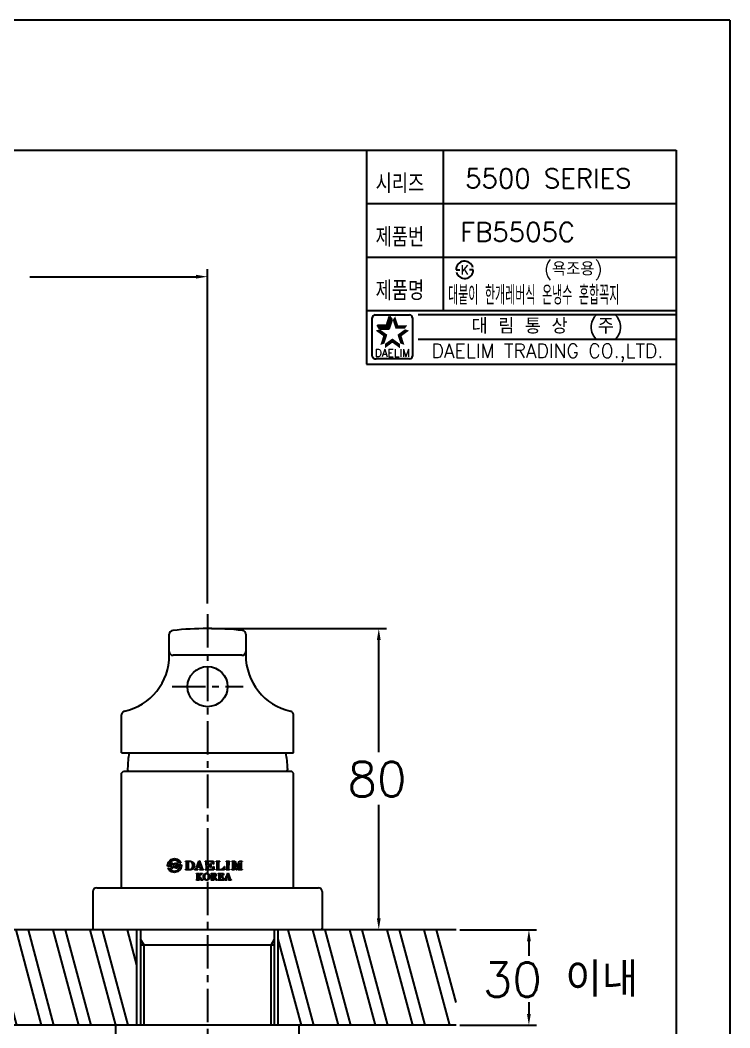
# Model space of a CAD drawing. Extents: x 9930 to 10524, y 9980 to 10400.
# Drawn here: x 10338 to 10523.7, y 10136.2 to 10399.9 of the extents above; entities that cross this region are included whole.
import ezdxf
from ezdxf.enums import TextEntityAlignment as Align

# ---------------------------------------------------------------- set-up
doc = ezdxf.new("R2010")
doc.units = 0
doc.header["$LTSCALE"] = 7
doc.header["$MEASUREMENT"] = 0
doc.linetypes.add('CENTER', pattern=[2, 1.25, -0.25, 0.25, -0.25])
doc.layers.get('0').update_dxf_attribs({"color": 2, "linetype": 'CONTINUOUS'})
for name, color, linetype in [('CL', 1, 'CENTER'), ('D', 2, 'CONTINUOUS'), ('DIM', 2, 'CONTINUOUS'), ('DWG', 7, 'CONTINUOUS')]:
    doc.layers.add(name, color=color, linetype=linetype)
doc.styles.add('GHS', font='ROMANS', dxfattribs={"bigfont": 'GHS'})
doc.styles.add('HAN', font='TXT.shx', dxfattribs={"bigfont": 'GHS.shx'})
doc.styles.add('ROMANS', font='romans')

# ---------------------------------------------------------------- blocks, each defined once
blk = doc.blocks.new('KS')
at = {"layer": 'D'}
for p, q in [((-2.25, 0), (-1.75, 0)), ((-1.75, 0), (-1.25, 0)), ((1.75, 0), (1.25, 0)), ((2.25, 0), (1.75, 0))]:
    blk.add_line(p, q, dxfattribs=at)
for start, end in [(15, 180), (195, 0)]:
    blk.add_arc((0, 0), 2.25, start, end, dxfattribs=at)
at = {"layer": 'D', "style": 'HAN'}
blk.add_text('K', height=2.39, dxfattribs=at).set_placement((0, 0), align=Align.MIDDLE)

msp = doc.modelspace()

# ---------------------------------------------------------------- hatches: boundary and pattern name
at = {"layer": 'D'}
h = msp.add_hatch(dxfattribs=at)
h.set_pattern_fill('ANSI32', color=256, scale=25, angle=60, style=0)
h.set_pattern_definition([(105, (6185.135, 10262.222), (-9.055555, -2.426429), []), (105, (6187.344, 10266.049), (-9.055555, -2.426429), [])])
h.paths.add_polyline_path([(10248.55, 10161.91), (10202.05, 10161.91), (10202.05, 10136.91), (10248.55, 10136.91)])
h.paths.add_polyline_path([(10368.55, 10161.91), (10285.55, 10161.91), (10285.55, 10136.91), (10368.55, 10136.91)])
h.paths.add_polyline_path([(10452.05, 10161.91), (10405.55, 10161.91), (10405.55, 10136.91), (10452.05, 10136.91)])

# ---------------------------------------------------------------- linework, layer by layer
for q in [(9929.67, 10399.88), (10523.67, 9979.88), (10523.67, 9979.88)]:
    msp.add_line((10523.67, 10399.88), q)
at = {"color": 4}
for p, q in [((9960.67, 10365.88), (10509.67, 10365.88)), ((10509.67, 10365.88), (10509.67, 9990.88))]:
    msp.add_line(p, q, dxfattribs=at)
at = {"color": 7}
for p, q in [((10428.67, 10365.88), (10428.67, 10309.88)), ((10448.67, 10365.88), (10448.67, 10323.88)), ((10428.67, 10351.88), (10509.67, 10351.88)), ((10428.67, 10337.88), (10509.67, 10337.88)), ((10428.67, 10323.88), (10509.67, 10323.88)), ((10428.67, 10309.88), (10509.67, 10309.88))]:
    msp.add_line(p, q, dxfattribs=at)
at = {"color": 2, "linetype": 'Continuous'}
for p, q in [((10430.15, 10312.01), (10430.15, 10322.01)), ((10430.9, 10322.76), (10439.9, 10322.76)), ((10440.65, 10322.01), (10440.65, 10312.01)), ((10442.17, 10322.88), (10509.67, 10322.88)), ((10442.17, 10316.38), (10509.67, 10316.38)), ((10439.9, 10311.26), (10431.15, 10311.26))]:
    msp.add_line(p, q, dxfattribs=at)
at = {"color": 2}
for p, q in [((10433.91, 10320.06), (10434.66, 10322.37)), ((10434.57, 10319.15), (10435.32, 10321.45)), ((10435.32, 10321.45), (10434.66, 10322.37)), ((10432.15, 10319.15), (10431.48, 10320.06)), ((10431.48, 10320.06), (10433.91, 10320.06)), ((10432.15, 10319.15), (10434.57, 10319.15))]:
    msp.add_line(p, q, dxfattribs=at)
at = {"color": 7, "linetype": 'Continuous'}
for p, q in [((10452.05, 10161.91), (10202.05, 10161.91)), ((10452.05, 10136.91), (10202.05, 10136.91))]:
    msp.add_line(p, q, dxfattribs=at)
at = {"color": 2, "linetype": 'Continuous'}
for centre, radius, start, end in [((10430.9, 10322.01), 0.75, 90, 180), ((10439.9, 10322.01), 0.75, 0, 90), ((10431.02, 10312.14), 0.884, 188.1301, 278.1301), ((10439.9, 10312.01), 0.75, 270, 0)]:
    msp.add_arc(centre, radius, start, end, dxfattribs=at)
at = {"color": 2}
for points in [[(10433.91, 10320.06), (10434.57, 10319.15), (10434.66, 10322.37), (10435.32, 10321.45)], [(10436.14, 10322.37), (10435.47, 10321.45), (10436.89, 10320.06), (10436.22, 10319.15)], [(10432.99, 10317.23), (10434.07, 10317.58), (10431.03, 10318.66), (10432.1, 10319.01)], [(10431.48, 10320.06), (10432.15, 10319.15), (10433.91, 10320.06), (10434.57, 10319.15)], [(10436.89, 10320.06), (10436.22, 10319.15), (10439.31, 10320.06), (10438.65, 10319.15)], [(10439.77, 10318.66), (10438.69, 10319.01), (10437.81, 10317.23), (10436.73, 10317.58)], [(10432.24, 10314.92), (10433.32, 10315.27), (10432.99, 10317.23), (10434.07, 10317.58)], [(10435.4, 10315.48), (10435.4, 10316.61), (10433.44, 10314.06), (10433.44, 10315.19)], [(10437.36, 10314.06), (10437.36, 10315.19), (10435.4, 10315.48), (10435.4, 10316.61)], [(10437.81, 10317.23), (10436.73, 10317.58), (10438.56, 10314.92), (10437.48, 10315.27)]]:
    msp.add_solid(points, dxfattribs=at)
at = {"layer": 'CL'}
for p, q in [((10387.05, 10244.49), (10387.05, 10058.56)), ((10377.75, 10225.51), (10396.34, 10225.51))]:
    msp.add_line(p, q, dxfattribs=at)
at = {"layer": 'D'}
for p, q in [((10387.05, 10247.24), (10387.05, 10334.76)), ((10340.53, 10332.76), (10384.05, 10332.76)), ((10388.05, 10240.71), (10433.84, 10240.71)), ((10431.84, 10208.34), (10431.84, 10237.71)), ((10431.84, 10164.91), (10431.84, 10194.57)), ((10376.56, 10178.7), (10376.81, 10179.62)), ((10376.81, 10179.62), (10377.47, 10180.28)), ((10377.22, 10179.54), (10376.97, 10178.9)), ((10376.97, 10178.9), (10377.41, 10178.9)), ((10377.72, 10179.98), (10377.22, 10179.54)), ((10377.41, 10178.9), (10377.41, 10178.51)), ((10377.47, 10180.28), (10378.39, 10180.52)), ((10377.59, 10179.34), (10377.99, 10179.34)), ((10377.59, 10178.04), (10377.59, 10179.34)), ((10378.39, 10180.15), (10377.72, 10179.98)), ((10377.99, 10178.89), (10378.64, 10179.34)), ((10377.99, 10179.34), (10377.99, 10178.89)), ((10378.39, 10180.52), (10379.12, 10180.37)), ((10378.92, 10180.05), (10378.39, 10180.15)), ((10379.28, 10179.34), (10378.62, 10178.87)), ((10378.62, 10178.87), (10379.1, 10178.04)), ((10378.64, 10179.34), (10379.28, 10179.34)), ((10379.36, 10179.76), (10378.92, 10180.05)), ((10379.12, 10180.37), (10379.72, 10179.95)), ((10379.23, 10178.91), (10379.81, 10178.91)), ((10379.23, 10178.51), (10379.23, 10178.91)), ((10379.68, 10179.34), (10379.36, 10179.76)), ((10380.1, 10179.34), (10379.68, 10179.34)), ((10379.72, 10179.95), (10380.1, 10179.34)), ((10379.81, 10178.91), (10380.04, 10178.91)), ((10380.04, 10178.91), (10380.2, 10178.91)), ((10380.2, 10178.91), (10380.21, 10178.84)), ((10380.21, 10178.84), (10380.21, 10178.77)), ((10380.21, 10178.77), (10380.22, 10178.7)), ((10381.26, 10179.88), (10382.37, 10179.88)), ((10381.26, 10179.77), (10381.26, 10179.88)), ((10381.42, 10179.77), (10381.26, 10179.77)), ((10381.51, 10179.74), (10381.42, 10179.77)), ((10381.56, 10179.68), (10381.51, 10179.74)), ((10381.57, 10179.59), (10381.56, 10179.68)), ((10381.57, 10177.85), (10381.57, 10179.59)), ((10382, 10179.67), (10381.98, 10179.6)), ((10381.98, 10179.6), (10381.98, 10177.84)), ((10382.04, 10179.72), (10382, 10179.67)), ((10382.12, 10179.74), (10382.04, 10179.72)), ((10382.18, 10179.74), (10382.12, 10179.74)), ((10382.24, 10179.74), (10382.18, 10179.74)), ((10382.29, 10179.74), (10382.24, 10179.74)), ((10382.44, 10179.74), (10382.29, 10179.74)), ((10382.37, 10179.88), (10382.51, 10179.87)), ((10382.61, 10179.73), (10382.44, 10179.74)), ((10382.51, 10179.87), (10382.65, 10179.85)), ((10382.75, 10179.69), (10382.61, 10179.73)), ((10382.65, 10179.85), (10382.78, 10179.81)), ((10382.85, 10179.64), (10382.75, 10179.69)), ((10382.78, 10179.81), (10382.91, 10179.76)), ((10382.93, 10179.57), (10382.85, 10179.64)), ((10382.91, 10179.76), (10383.02, 10179.71)), ((10383.01, 10179.49), (10382.93, 10179.57)), ((10383.11, 10179.26), (10383.01, 10179.49)), ((10383.02, 10179.71), (10383.13, 10179.64)), ((10383.16, 10178.97), (10383.11, 10179.26)), ((10383.13, 10179.64), (10383.26, 10179.53)), ((10383.17, 10178.71), (10383.16, 10178.97)), ((10383.26, 10179.53), (10383.36, 10179.41)), ((10383.36, 10179.41), (10383.45, 10179.26)), ((10383.45, 10179.26), (10383.51, 10179.1)), ((10383.51, 10179.1), (10383.56, 10178.91)), ((10383.56, 10178.91), (10383.57, 10178.71)), ((10384.31, 10178.6), (10384.44, 10178.95)), ((10384.71, 10179.3), (10384.37, 10178.4)), ((10384.44, 10178.95), (10384.58, 10179.29)), ((10384.58, 10179.29), (10384.7, 10179.61)), ((10384.7, 10179.61), (10384.81, 10179.91)), ((10385.06, 10178.4), (10384.71, 10179.3)), ((10384.81, 10179.91), (10384.91, 10179.91)), ((10384.91, 10179.91), (10385.67, 10177.92)), ((10386.42, 10179.88), (10388.5, 10179.88)), ((10386.42, 10179.76), (10386.42, 10179.88)), ((10386.59, 10179.76), (10386.42, 10179.76)), ((10386.66, 10179.74), (10386.59, 10179.76)), ((10386.71, 10179.68), (10386.66, 10179.74)), ((10386.73, 10179.61), (10386.71, 10179.68)), ((10386.74, 10177.89), (10386.73, 10179.61)), ((10387.16, 10179.69), (10387.14, 10179.62)), ((10387.14, 10179.62), (10387.14, 10178.93)), ((10387.14, 10178.93), (10387.16, 10178.88)), ((10387.21, 10179.73), (10387.16, 10179.69)), ((10387.16, 10178.88), (10387.19, 10178.85)), ((10387.19, 10178.85), (10387.24, 10178.83)), ((10387.29, 10179.75), (10387.21, 10179.73)), ((10387.24, 10178.83), (10387.35, 10178.83)), ((10387.67, 10179.75), (10387.29, 10179.75)), ((10387.35, 10178.83), (10387.57, 10178.88)), ((10387.57, 10178.88), (10387.76, 10179.02)), ((10388.05, 10179.66), (10387.67, 10179.75)), ((10387.76, 10179.02), (10387.85, 10179.26)), ((10387.85, 10179.26), (10387.94, 10179.26)), ((10387.94, 10179.26), (10387.94, 10178.23)), ((10388.35, 10179.43), (10388.05, 10179.66)), ((10388.53, 10179.06), (10388.35, 10179.43)), ((10388.5, 10179.88), (10388.55, 10179.87)), ((10388.62, 10179.06), (10388.53, 10179.06)), ((10388.55, 10179.87), (10388.57, 10179.85)), ((10388.57, 10179.85), (10388.58, 10179.82)), ((10388.58, 10179.82), (10388.62, 10179.06)), ((10389.26, 10179.88), (10390.23, 10179.88)), ((10389.26, 10179.76), (10389.26, 10179.88)), ((10389.37, 10179.76), (10389.26, 10179.76)), ((10389.45, 10179.74), (10389.37, 10179.76)), ((10389.52, 10179.67), (10389.45, 10179.74)), ((10389.54, 10179.56), (10389.52, 10179.67)), ((10389.54, 10177.88), (10389.54, 10179.56)), ((10389.96, 10179.65), (10389.95, 10179.58)), ((10389.95, 10179.58), (10389.95, 10177.92)), ((10390.02, 10179.73), (10389.96, 10179.65)), ((10390.11, 10179.76), (10390.02, 10179.73)), ((10390.23, 10179.76), (10390.11, 10179.76)), ((10390.23, 10179.88), (10390.23, 10179.76)), ((10391.89, 10179.88), (10392.81, 10179.88)), ((10391.89, 10179.76), (10391.89, 10179.88)), ((10392.02, 10179.76), (10391.89, 10179.76)), ((10392.1, 10179.74), (10392.02, 10179.76)), ((10392.14, 10179.68), (10392.1, 10179.74)), ((10392.15, 10179.62), (10392.14, 10179.68)), ((10392.15, 10177.88), (10392.15, 10179.62)), ((10392.58, 10179.64), (10392.57, 10177.84)), ((10392.59, 10179.7), (10392.58, 10179.64)), ((10392.64, 10179.74), (10392.59, 10179.7)), ((10392.7, 10179.76), (10392.64, 10179.74)), ((10392.81, 10179.76), (10392.7, 10179.76)), ((10392.81, 10179.88), (10392.81, 10179.76)), ((10393.37, 10179.88), (10394.07, 10179.88)), ((10393.37, 10179.76), (10393.37, 10179.88)), ((10393.46, 10179.76), (10393.37, 10179.76)), ((10393.56, 10179.74), (10393.46, 10179.76)), ((10393.64, 10179.68), (10393.56, 10179.74)), ((10393.68, 10179.55), (10393.64, 10179.68)), ((10393.68, 10177.98), (10393.68, 10179.55)), ((10393.85, 10179.64), (10393.85, 10179.63)), ((10394.57, 10177.61), (10393.85, 10179.64)), ((10393.85, 10179.63), (10393.85, 10178.24)), ((10394.07, 10179.88), (10394.14, 10179.86)), ((10394.14, 10179.86), (10394.19, 10179.82)), ((10394.19, 10179.82), (10394.24, 10179.76)), ((10394.24, 10179.76), (10394.75, 10178.3)), ((10395.39, 10179.29), (10394.75, 10177.61)), ((10394.81, 10178.3), (10395, 10178.79)), ((10395, 10178.79), (10395.18, 10179.27)), ((10395.18, 10179.27), (10395.35, 10179.76)), ((10395.35, 10179.76), (10395.38, 10179.81)), ((10395.38, 10179.81), (10395.43, 10179.85)), ((10395.38, 10177.9), (10395.39, 10179.28)), ((10395.39, 10179.28), (10395.39, 10179.29)), ((10395.43, 10179.85), (10395.49, 10179.88)), ((10395.49, 10179.88), (10396.12, 10179.88)), ((10395.83, 10179.66), (10395.8, 10179.56)), ((10395.8, 10179.56), (10395.8, 10177.9)), ((10395.9, 10179.73), (10395.83, 10179.66)), ((10396, 10179.76), (10395.9, 10179.73)), ((10396.12, 10179.76), (10396, 10179.76)), ((10396.12, 10179.88), (10396.12, 10179.76)), ((10376.57, 10178.64), (10376.56, 10178.7)), ((10376.57, 10178.57), (10376.57, 10178.64)), ((10376.57, 10178.51), (10376.57, 10178.57)), ((10376.72, 10178.51), (10376.57, 10178.51)), ((10376.68, 10178.06), (10377.1, 10178.06)), ((10377.07, 10177.45), (10376.68, 10178.06)), ((10376.97, 10178.51), (10376.72, 10178.51)), ((10377.41, 10178.51), (10376.97, 10178.51)), ((10377.66, 10177.03), (10377.07, 10177.45)), ((10377.1, 10178.06), (10377.42, 10177.64)), ((10377.42, 10177.64), (10377.86, 10177.35)), ((10377.99, 10178.04), (10377.59, 10178.04)), ((10378.39, 10176.87), (10377.66, 10177.03)), ((10377.86, 10177.35), (10378.39, 10177.25)), ((10378.3, 10178.64), (10377.99, 10178.41)), ((10377.99, 10178.41), (10377.99, 10178.04)), ((10378.65, 10178.04), (10378.3, 10178.64)), ((10378.39, 10177.25), (10379.06, 10177.42)), ((10379.31, 10177.12), (10378.39, 10176.87)), ((10379.1, 10178.04), (10378.65, 10178.04)), ((10379.06, 10177.42), (10379.56, 10177.87)), ((10379.81, 10178.51), (10379.23, 10178.51)), ((10379.97, 10177.78), (10379.31, 10177.12)), ((10379.56, 10177.87), (10379.81, 10178.51)), ((10380.22, 10178.7), (10379.97, 10177.78)), ((10381.27, 10177.69), (10381.4, 10177.69)), ((10381.27, 10177.58), (10381.27, 10177.69)), ((10382.31, 10177.58), (10381.27, 10177.58)), ((10381.4, 10177.69), (10381.48, 10177.72)), ((10381.48, 10177.72), (10381.54, 10177.78)), ((10381.54, 10177.78), (10381.57, 10177.85)), ((10381.98, 10177.84), (10381.99, 10177.77)), ((10381.99, 10177.77), (10382.02, 10177.73)), ((10382.02, 10177.73), (10382.07, 10177.69)), ((10382.07, 10177.69), (10382.15, 10177.69)), ((10382.15, 10177.69), (10382.25, 10177.69)), ((10382.25, 10177.69), (10382.37, 10177.69)), ((10382.48, 10177.58), (10382.31, 10177.58)), ((10382.37, 10177.69), (10382.52, 10177.7)), ((10382.65, 10177.59), (10382.48, 10177.58)), ((10382.52, 10177.7), (10382.67, 10177.72)), ((10382.81, 10177.62), (10382.65, 10177.59)), ((10382.67, 10177.72), (10382.8, 10177.76)), ((10382.8, 10177.76), (10382.9, 10177.82)), ((10382.95, 10177.67), (10382.81, 10177.62)), ((10382.9, 10177.82), (10382.98, 10177.89)), ((10383.07, 10177.73), (10382.95, 10177.67)), ((10382.98, 10177.89), (10383.05, 10177.98)), ((10383.05, 10177.98), (10383.13, 10178.2)), ((10383.18, 10177.81), (10383.07, 10177.73)), ((10383.13, 10178.2), (10383.17, 10178.47)), ((10383.17, 10178.47), (10383.17, 10178.71)), ((10383.29, 10177.92), (10383.18, 10177.81)), ((10383.39, 10178.05), (10383.29, 10177.92)), ((10383.47, 10178.19), (10383.39, 10178.05)), ((10383.53, 10178.35), (10383.47, 10178.19)), ((10383.56, 10178.52), (10383.53, 10178.35)), ((10383.57, 10178.71), (10383.56, 10178.52)), ((10383.64, 10177.69), (10383.71, 10177.7)), ((10383.64, 10177.58), (10383.64, 10177.69)), ((10384.48, 10177.58), (10383.64, 10177.58)), ((10383.71, 10177.7), (10383.79, 10177.72)), ((10383.79, 10177.72), (10383.86, 10177.75)), ((10383.86, 10177.75), (10383.94, 10177.81)), ((10383.94, 10177.81), (10384.01, 10177.88)), ((10384.01, 10177.88), (10384.06, 10177.97)), ((10384.06, 10177.97), (10384.18, 10178.28)), ((10384.12, 10176.65), (10384.85, 10176.65)), ((10384.12, 10176.57), (10384.12, 10176.65)), ((10384.15, 10176.56), (10384.12, 10176.57)), ((10384.18, 10176.56), (10384.15, 10176.56)), ((10384.18, 10178.28), (10384.31, 10178.6)), ((10384.2, 10176.55), (10384.18, 10176.56)), ((10384.33, 10178.29), (10384.2, 10177.94)), ((10384.2, 10177.94), (10384.21, 10177.8)), ((10384.23, 10176.54), (10384.2, 10176.55)), ((10384.21, 10177.8), (10384.32, 10177.72)), ((10384.26, 10176.53), (10384.23, 10176.54)), ((10384.28, 10176.52), (10384.26, 10176.53)), ((10384.31, 10176.51), (10384.28, 10176.52)), ((10384.33, 10176.49), (10384.31, 10176.51)), ((10384.32, 10177.72), (10384.48, 10177.69)), ((10385.09, 10178.29), (10384.33, 10178.29)), ((10384.34, 10176.47), (10384.33, 10176.49)), ((10384.35, 10176.45), (10384.34, 10176.47)), ((10384.35, 10176.43), (10384.35, 10176.45)), ((10384.35, 10176.4), (10384.35, 10176.43)), ((10384.35, 10175.14), (10384.35, 10176.4)), ((10384.37, 10178.4), (10385.06, 10178.4)), ((10384.48, 10177.69), (10384.48, 10177.58)), ((10384.62, 10176.44), (10384.61, 10176.41)), ((10384.61, 10176.41), (10384.61, 10175.81)), ((10384.63, 10176.49), (10384.62, 10176.46)), ((10384.62, 10176.46), (10384.62, 10176.44)), ((10384.64, 10176.51), (10384.63, 10176.49)), ((10384.66, 10176.53), (10384.64, 10176.51)), ((10384.69, 10176.54), (10384.66, 10176.53)), ((10384.71, 10176.54), (10384.69, 10176.54)), ((10384.73, 10176.55), (10384.71, 10176.54)), ((10384.76, 10176.56), (10384.73, 10176.55)), ((10384.79, 10176.56), (10384.76, 10176.56)), ((10384.82, 10176.57), (10384.79, 10176.56)), ((10384.85, 10176.57), (10384.82, 10176.57)), ((10384.85, 10176.65), (10384.85, 10176.57)), ((10384.93, 10176.07), (10384.99, 10176.14)), ((10384.95, 10177.69), (10385.15, 10177.69)), ((10384.95, 10177.58), (10384.95, 10177.69)), ((10385.95, 10177.58), (10384.95, 10177.58)), ((10384.99, 10176.14), (10385.05, 10176.21)), ((10385.05, 10176.21), (10385.11, 10176.28)), ((10385.06, 10176.57), (10385.06, 10176.65)), ((10385.06, 10176.65), (10385.71, 10176.65)), ((10385.07, 10176.57), (10385.06, 10176.57)), ((10385.08, 10176.57), (10385.07, 10176.57)), ((10385.16, 10176.17), (10385.07, 10176.07)), ((10385.1, 10176.56), (10385.08, 10176.57)), ((10385.25, 10177.86), (10385.09, 10178.29)), ((10385.12, 10176.56), (10385.1, 10176.56)), ((10385.11, 10176.28), (10385.16, 10176.34)), ((10385.14, 10176.56), (10385.12, 10176.56)), ((10385.16, 10176.55), (10385.14, 10176.56)), ((10385.15, 10177.69), (10385.22, 10177.71)), ((10385.18, 10176.55), (10385.16, 10176.55)), ((10385.16, 10176.34), (10385.19, 10176.39)), ((10385.25, 10176.27), (10385.16, 10176.17)), ((10385.2, 10176.54), (10385.18, 10176.55)), ((10385.19, 10176.39), (10385.22, 10176.43)), ((10385.21, 10176.54), (10385.2, 10176.54)), ((10385.23, 10176.53), (10385.21, 10176.54)), ((10385.22, 10177.71), (10385.26, 10177.77)), ((10385.22, 10176.43), (10385.23, 10176.47)), ((10385.23, 10176.52), (10385.23, 10176.53)), ((10385.24, 10176.51), (10385.23, 10176.52)), ((10385.23, 10176.47), (10385.24, 10176.51)), ((10385.26, 10177.77), (10385.25, 10177.86)), ((10385.34, 10176.37), (10385.25, 10176.27)), ((10385.42, 10176.47), (10385.34, 10176.37)), ((10385.44, 10176.49), (10385.42, 10176.47)), ((10385.47, 10176.5), (10385.44, 10176.49)), ((10385.5, 10176.52), (10385.47, 10176.5)), ((10385.53, 10176.53), (10385.5, 10176.52)), ((10385.56, 10176.54), (10385.53, 10176.53)), ((10385.59, 10176.55), (10385.56, 10176.54)), ((10385.6, 10176.55), (10385.59, 10176.55)), ((10385.62, 10176.56), (10385.6, 10176.55)), ((10385.63, 10176.56), (10385.62, 10176.56)), ((10385.64, 10176.56), (10385.63, 10176.56)), ((10385.65, 10176.56), (10385.64, 10176.56)), ((10385.67, 10176.56), (10385.65, 10176.56)), ((10385.67, 10177.92), (10385.73, 10177.79)), ((10385.68, 10176.56), (10385.67, 10176.56)), ((10385.69, 10176.57), (10385.68, 10176.56)), ((10385.68, 10176.56), (10385.68, 10176.56)), ((10385.7, 10176.57), (10385.69, 10176.57)), ((10385.71, 10176.57), (10385.7, 10176.57)), ((10385.71, 10176.65), (10385.71, 10176.57)), ((10385.71, 10176.57), (10385.71, 10176.57)), ((10385.73, 10177.79), (10385.8, 10177.72)), ((10385.8, 10177.72), (10385.95, 10177.69)), ((10385.95, 10177.69), (10385.95, 10177.58)), ((10385.99, 10176.04), (10386.03, 10176.16)), ((10386.03, 10176.16), (10386.08, 10176.27)), ((10386.08, 10176.27), (10386.14, 10176.36)), ((10386.14, 10176.36), (10386.21, 10176.45)), ((10386.21, 10176.45), (10386.29, 10176.52)), ((10386.29, 10176.09), (10386.27, 10175.99)), ((10386.29, 10176.52), (10386.38, 10176.58)), ((10386.32, 10176.18), (10386.29, 10176.09)), ((10386.35, 10176.26), (10386.32, 10176.18)), ((10386.38, 10176.34), (10386.35, 10176.26)), ((10386.38, 10176.58), (10386.48, 10176.63)), ((10386.43, 10176.41), (10386.38, 10176.34)), ((10386.42, 10177.69), (10386.57, 10177.7)), ((10386.42, 10177.58), (10386.42, 10177.69)), ((10387.15, 10177.58), (10386.42, 10177.58)), ((10386.49, 10176.47), (10386.43, 10176.41)), ((10386.48, 10176.63), (10386.59, 10176.67)), ((10386.55, 10176.52), (10386.49, 10176.47)), ((10386.63, 10176.56), (10386.55, 10176.52)), ((10386.57, 10177.7), (10386.69, 10177.75)), ((10386.59, 10176.67), (10386.69, 10176.69)), ((10386.71, 10176.58), (10386.63, 10176.56)), ((10386.69, 10177.75), (10386.74, 10177.89)), ((10386.69, 10176.69), (10386.8, 10176.7)), ((10386.8, 10176.59), (10386.71, 10176.58)), ((10386.8, 10176.7), (10386.91, 10176.69)), ((10386.89, 10176.58), (10386.8, 10176.59)), ((10386.96, 10176.56), (10386.89, 10176.58)), ((10386.91, 10176.69), (10387.02, 10176.67)), ((10387.03, 10176.53), (10386.96, 10176.56)), ((10387.02, 10176.67), (10387.13, 10176.63)), ((10387.1, 10176.48), (10387.03, 10176.53)), ((10387.16, 10176.43), (10387.1, 10176.48)), ((10387.13, 10176.63), (10387.23, 10176.58)), ((10387.16, 10178.66), (10387.14, 10178.62)), ((10387.14, 10178.62), (10387.14, 10178.01)), ((10387.14, 10178.01), (10387.14, 10177.95)), ((10387.14, 10177.95), (10387.15, 10177.89)), ((10387.15, 10177.89), (10387.16, 10177.85)), ((10387.88, 10177.58), (10387.15, 10177.58)), ((10387.19, 10178.69), (10387.16, 10178.66)), ((10387.16, 10177.85), (10387.19, 10177.78)), ((10387.2, 10176.37), (10387.16, 10176.43)), ((10387.24, 10178.7), (10387.19, 10178.69)), ((10387.19, 10177.78), (10387.25, 10177.73)), ((10387.25, 10176.29), (10387.2, 10176.37)), ((10387.23, 10176.58), (10387.31, 10176.52)), ((10387.35, 10178.7), (10387.24, 10178.7)), ((10387.25, 10177.73), (10387.33, 10177.71)), ((10387.28, 10176.21), (10387.25, 10176.29)), ((10387.31, 10176.11), (10387.28, 10176.21)), ((10387.31, 10176.52), (10387.39, 10176.45)), ((10387.33, 10176.01), (10387.31, 10176.11)), ((10387.33, 10177.71), (10387.47, 10177.71)), ((10387.6, 10178.64), (10387.35, 10178.7)), ((10387.39, 10176.45), (10387.46, 10176.36)), ((10387.46, 10176.36), (10387.53, 10176.27)), ((10387.47, 10177.71), (10387.68, 10177.71)), ((10387.53, 10176.27), (10387.57, 10176.16)), ((10387.57, 10176.16), (10387.61, 10176.04)), ((10387.77, 10178.48), (10387.6, 10178.64)), ((10387.68, 10177.71), (10387.84, 10177.71)), ((10387.84, 10178.23), (10387.77, 10178.48)), ((10387.94, 10178.23), (10387.84, 10178.23)), ((10387.84, 10177.71), (10388.14, 10177.8)), ((10388.61, 10177.58), (10387.88, 10177.58)), ((10387.98, 10176.65), (10388.78, 10176.65)), ((10387.98, 10176.57), (10387.98, 10176.65)), ((10388, 10176.56), (10387.98, 10176.57)), ((10388.03, 10176.56), (10388, 10176.56)), ((10388.06, 10176.56), (10388.03, 10176.56)), ((10388.09, 10176.55), (10388.06, 10176.56)), ((10388.12, 10176.54), (10388.09, 10176.55)), ((10388.14, 10176.54), (10388.12, 10176.54)), ((10388.14, 10177.8), (10388.45, 10178.06)), ((10388.17, 10176.52), (10388.14, 10176.54)), ((10388.19, 10176.51), (10388.17, 10176.52)), ((10388.2, 10176.48), (10388.19, 10176.51)), ((10388.21, 10176.46), (10388.2, 10176.48)), ((10388.21, 10176.44), (10388.21, 10176.46)), ((10388.21, 10176.41), (10388.21, 10176.44)), ((10388.21, 10175.15), (10388.21, 10176.41)), ((10388.45, 10178.06), (10388.61, 10178.44)), ((10388.47, 10176.55), (10388.47, 10175.81)), ((10388.68, 10176.55), (10388.47, 10176.55)), ((10388.61, 10178.44), (10388.72, 10178.44)), ((10388.64, 10177.59), (10388.61, 10177.58)), ((10388.67, 10177.62), (10388.64, 10177.59)), ((10388.69, 10177.66), (10388.67, 10177.62)), ((10388.78, 10176.54), (10388.68, 10176.55)), ((10388.72, 10178.44), (10388.69, 10177.66)), ((10388.78, 10176.65), (10388.86, 10176.65)), ((10388.87, 10176.51), (10388.78, 10176.54)), ((10388.86, 10176.65), (10388.92, 10176.64)), ((10388.94, 10176.46), (10388.87, 10176.51)), ((10388.92, 10176.64), (10388.99, 10176.63)), ((10388.99, 10176.39), (10388.94, 10176.46)), ((10388.98, 10176), (10389.02, 10176.1)), ((10388.99, 10176.63), (10389.05, 10176.61)), ((10389.02, 10176.31), (10388.99, 10176.39)), ((10389.03, 10176.21), (10389.02, 10176.31)), ((10389.02, 10176.1), (10389.03, 10176.21)), ((10389.05, 10176.61), (10389.11, 10176.59)), ((10389.11, 10176.59), (10389.17, 10176.56)), ((10389.17, 10176.56), (10389.21, 10176.52)), ((10389.21, 10176.52), (10389.25, 10176.48)), ((10389.25, 10176.48), (10389.29, 10176.43)), ((10389.26, 10177.69), (10389.39, 10177.69)), ((10389.26, 10177.58), (10389.26, 10177.69)), ((10391.39, 10177.58), (10389.26, 10177.58)), ((10389.29, 10176.43), (10389.31, 10176.37)), ((10389.32, 10176.12), (10389.3, 10176.06)), ((10389.31, 10176.37), (10389.33, 10176.31)), ((10389.33, 10176.17), (10389.32, 10176.12)), ((10389.33, 10176.31), (10389.33, 10176.24)), ((10389.33, 10176.24), (10389.33, 10176.17)), ((10389.39, 10177.69), (10389.47, 10177.72)), ((10389.47, 10177.72), (10389.52, 10177.79)), ((10389.52, 10177.79), (10389.54, 10177.88)), ((10389.85, 10176.65), (10391.2, 10176.65)), ((10389.85, 10176.57), (10389.85, 10176.65)), ((10389.87, 10176.56), (10389.85, 10176.57)), ((10389.9, 10176.56), (10389.87, 10176.56)), ((10389.94, 10176.55), (10389.9, 10176.56)), ((10389.97, 10176.54), (10389.94, 10176.55)), ((10389.95, 10177.92), (10389.95, 10177.82)), ((10389.95, 10177.82), (10389.99, 10177.75)), ((10390, 10176.53), (10389.97, 10176.54)), ((10389.99, 10177.75), (10390.11, 10177.71)), ((10390.03, 10176.52), (10390, 10176.53)), ((10390.05, 10176.51), (10390.03, 10176.52)), ((10390.07, 10176.49), (10390.05, 10176.51)), ((10390.08, 10176.47), (10390.07, 10176.49)), ((10390.09, 10176.45), (10390.08, 10176.47)), ((10390.1, 10176.43), (10390.09, 10176.45)), ((10390.1, 10176.4), (10390.1, 10176.43)), ((10390.1, 10175.15), (10390.1, 10176.4)), ((10390.11, 10177.71), (10390.64, 10177.71)), ((10390.36, 10176.56), (10390.36, 10175.86)), ((10390.63, 10176.56), (10390.36, 10176.56)), ((10390.68, 10176.56), (10390.63, 10176.56)), ((10390.64, 10177.71), (10391, 10177.84)), ((10390.72, 10176.56), (10390.68, 10176.56)), ((10390.75, 10176.55), (10390.72, 10176.56)), ((10390.79, 10176.55), (10390.75, 10176.55)), ((10390.82, 10176.55), (10390.79, 10176.55)), ((10390.84, 10176.55), (10390.82, 10176.55)), ((10390.83, 10176.08), (10390.84, 10176.11)), ((10390.89, 10176.53), (10390.84, 10176.55)), ((10390.84, 10176.15), (10390.93, 10176.15)), ((10390.84, 10176.11), (10390.84, 10176.15)), ((10390.95, 10176.49), (10390.89, 10176.53)), ((10390.93, 10176.15), (10390.93, 10175.47)), ((10391, 10176.43), (10390.95, 10176.49)), ((10391, 10177.84), (10391.3, 10178.13)), ((10391.05, 10176.36), (10391, 10176.43)), ((10391.08, 10176.3), (10391.05, 10176.36)), ((10391.11, 10176.23), (10391.08, 10176.3)), ((10391.2, 10176.23), (10391.11, 10176.23)), ((10391.2, 10176.65), (10391.2, 10176.23)), ((10391.3, 10178.13), (10391.42, 10178.49)), ((10391.44, 10177.58), (10391.39, 10177.58)), ((10391.42, 10178.49), (10391.52, 10178.49)), ((10391.47, 10177.61), (10391.44, 10177.58)), ((10391.48, 10177.66), (10391.47, 10177.61)), ((10391.52, 10178.49), (10391.48, 10177.66)), ((10391.89, 10177.69), (10392.02, 10177.69)), ((10391.89, 10177.58), (10391.89, 10177.69)), ((10392.81, 10177.58), (10391.89, 10177.58)), ((10392.02, 10177.69), (10392.11, 10177.73)), ((10392.29, 10176.3), (10392.03, 10175.62)), ((10392.03, 10175.95), (10392.14, 10176.21)), ((10392.11, 10177.73), (10392.15, 10177.81)), ((10392.14, 10176.21), (10392.23, 10176.46)), ((10392.15, 10177.81), (10392.15, 10177.88)), ((10392.23, 10176.46), (10392.32, 10176.68)), ((10392.55, 10175.62), (10392.29, 10176.3)), ((10392.32, 10176.68), (10392.42, 10176.68)), ((10392.42, 10176.68), (10393, 10175.18)), ((10392.57, 10177.84), (10392.59, 10177.77)), ((10392.59, 10177.77), (10392.63, 10177.71)), ((10392.63, 10177.71), (10392.7, 10177.69)), ((10392.7, 10177.69), (10392.81, 10177.69)), ((10392.81, 10177.69), (10392.81, 10177.58)), ((10393.36, 10177.69), (10393.53, 10177.74)), ((10393.36, 10177.58), (10393.36, 10177.69)), ((10394.11, 10177.58), (10393.36, 10177.58)), ((10393.53, 10177.74), (10393.64, 10177.84)), ((10393.64, 10177.84), (10393.68, 10177.98)), ((10393.85, 10178.24), (10393.85, 10177.97)), ((10393.85, 10177.97), (10393.89, 10177.83)), ((10393.89, 10177.83), (10393.98, 10177.73)), ((10393.98, 10177.73), (10394.11, 10177.69)), ((10394.11, 10177.69), (10394.11, 10177.58)), ((10394.75, 10177.61), (10394.57, 10177.61)), ((10394.75, 10178.3), (10394.81, 10178.3)), ((10395, 10177.69), (10395.14, 10177.69)), ((10395, 10177.58), (10395, 10177.69)), ((10396.12, 10177.58), (10395, 10177.58)), ((10395.14, 10177.69), (10395.26, 10177.71)), ((10395.26, 10177.71), (10395.35, 10177.78)), ((10395.35, 10177.78), (10395.38, 10177.9)), ((10395.8, 10177.9), (10395.83, 10177.79)), ((10395.83, 10177.79), (10395.9, 10177.72)), ((10395.9, 10177.72), (10396, 10177.69)), ((10396, 10177.69), (10396.12, 10177.69)), ((10396.12, 10177.69), (10396.12, 10177.58)), ((10384.12, 10174.91), (10384.12, 10175)), ((10384.12, 10175), (10384.15, 10175)), ((10384.85, 10174.91), (10384.12, 10174.91)), ((10384.15, 10175), (10384.17, 10175)), ((10384.17, 10175), (10384.21, 10175.01)), ((10384.21, 10175.01), (10384.24, 10175.01)), ((10384.24, 10175.01), (10384.26, 10175.02)), ((10384.26, 10175.02), (10384.28, 10175.02)), ((10384.28, 10175.02), (10384.31, 10175.03)), ((10384.31, 10175.03), (10384.32, 10175.05)), ((10384.32, 10175.05), (10384.34, 10175.07)), ((10384.34, 10175.07), (10384.35, 10175.09)), ((10384.35, 10175.12), (10384.35, 10175.14)), ((10384.35, 10175.09), (10384.35, 10175.12)), ((10384.61, 10175.81), (10384.64, 10175.81)), ((10384.65, 10175.76), (10384.61, 10175.76)), ((10384.61, 10175.76), (10384.61, 10175.16)), ((10384.61, 10175.16), (10384.62, 10175.13)), ((10384.62, 10175.13), (10384.62, 10175.11)), ((10384.62, 10175.11), (10384.63, 10175.09)), ((10384.63, 10175.09), (10384.64, 10175.07)), ((10384.64, 10175.81), (10384.71, 10175.88)), ((10384.64, 10175.07), (10384.66, 10175.05)), ((10384.77, 10175.63), (10384.65, 10175.76)), ((10384.66, 10175.05), (10384.69, 10175.03)), ((10384.69, 10175.03), (10384.7, 10175.03)), ((10384.7, 10175.03), (10384.73, 10175.02)), ((10384.71, 10175.88), (10384.78, 10175.94)), ((10384.73, 10175.02), (10384.76, 10175.01)), ((10384.76, 10175.01), (10384.79, 10175.01)), ((10384.89, 10175.49), (10384.77, 10175.63)), ((10384.78, 10175.94), (10384.86, 10176.01)), ((10384.79, 10175.01), (10384.82, 10175)), ((10384.82, 10175), (10384.85, 10175)), ((10384.85, 10175), (10384.85, 10174.91)), ((10384.86, 10176.01), (10384.93, 10176.07)), ((10384.98, 10175.98), (10384.89, 10175.89)), ((10384.89, 10175.89), (10385, 10175.75)), ((10385.01, 10175.35), (10384.89, 10175.49)), ((10385.07, 10176.07), (10384.98, 10175.98)), ((10385, 10175.75), (10385.11, 10175.63)), ((10385.12, 10175.2), (10385.01, 10175.35)), ((10385.11, 10175.63), (10385.19, 10175.53)), ((10385.22, 10175.06), (10385.12, 10175.2)), ((10385.19, 10175.53), (10385.28, 10175.42)), ((10385.32, 10174.91), (10385.22, 10175.06)), ((10385.28, 10175.42), (10385.36, 10175.31)), ((10385.81, 10174.91), (10385.32, 10174.91)), ((10385.36, 10175.31), (10385.45, 10175.2)), ((10385.45, 10175.2), (10385.49, 10175.16)), ((10385.49, 10175.16), (10385.52, 10175.12)), ((10385.52, 10175.12), (10385.56, 10175.09)), ((10385.56, 10175.09), (10385.59, 10175.07)), ((10385.59, 10175.07), (10385.62, 10175.05)), ((10385.62, 10175.05), (10385.65, 10175.03)), ((10385.65, 10175.03), (10385.67, 10175.02)), ((10385.67, 10175.02), (10385.7, 10175.02)), ((10385.7, 10175.02), (10385.73, 10175.01)), ((10385.73, 10175.01), (10385.76, 10175)), ((10385.76, 10175), (10385.79, 10175)), ((10385.79, 10175), (10385.81, 10175)), ((10385.81, 10175), (10385.81, 10174.91)), ((10385.96, 10175.78), (10385.97, 10175.92)), ((10385.97, 10175.65), (10385.96, 10175.78)), ((10385.97, 10175.92), (10385.99, 10176.04)), ((10385.99, 10175.53), (10385.97, 10175.65)), ((10386.03, 10175.42), (10385.99, 10175.53)), ((10386.08, 10175.31), (10386.03, 10175.42)), ((10386.13, 10175.21), (10386.08, 10175.31)), ((10386.2, 10175.13), (10386.13, 10175.21)), ((10386.28, 10175.05), (10386.2, 10175.13)), ((10386.27, 10175.99), (10386.26, 10175.89)), ((10386.26, 10175.89), (10386.26, 10175.78)), ((10386.26, 10175.78), (10386.27, 10175.67)), ((10386.27, 10175.67), (10386.28, 10175.56)), ((10386.28, 10175.56), (10386.29, 10175.46)), ((10386.37, 10174.99), (10386.28, 10175.05)), ((10386.29, 10175.46), (10386.32, 10175.37)), ((10386.32, 10175.37), (10386.35, 10175.29)), ((10386.35, 10175.29), (10386.39, 10175.21)), ((10386.47, 10174.94), (10386.37, 10174.99)), ((10386.39, 10175.21), (10386.44, 10175.14)), ((10386.44, 10175.14), (10386.5, 10175.09)), ((10386.57, 10174.9), (10386.47, 10174.94)), ((10386.5, 10175.09), (10386.56, 10175.04)), ((10386.56, 10175.04), (10386.63, 10175.01)), ((10386.68, 10174.88), (10386.57, 10174.9)), ((10386.63, 10175.01), (10386.71, 10174.99)), ((10386.8, 10174.87), (10386.68, 10174.88)), ((10386.71, 10174.99), (10386.8, 10174.98)), ((10386.8, 10174.98), (10386.89, 10174.99)), ((10386.91, 10174.88), (10386.8, 10174.87)), ((10386.89, 10174.99), (10386.97, 10175.01)), ((10387.02, 10174.9), (10386.91, 10174.88)), ((10386.97, 10175.01), (10387.04, 10175.04)), ((10387.12, 10174.93), (10387.02, 10174.9)), ((10387.04, 10175.04), (10387.1, 10175.09)), ((10387.1, 10175.09), (10387.16, 10175.15)), ((10387.22, 10174.98), (10387.12, 10174.93)), ((10387.16, 10175.15), (10387.21, 10175.21)), ((10387.21, 10175.21), (10387.25, 10175.29)), ((10387.31, 10175.04), (10387.22, 10174.98)), ((10387.25, 10175.29), (10387.29, 10175.38)), ((10387.29, 10175.38), (10387.31, 10175.47)), ((10387.31, 10175.47), (10387.33, 10175.56)), ((10387.39, 10175.12), (10387.31, 10175.04)), ((10387.34, 10175.9), (10387.33, 10176.01)), ((10387.33, 10175.56), (10387.34, 10175.67)), ((10387.34, 10175.78), (10387.34, 10175.9)), ((10387.34, 10175.67), (10387.34, 10175.78)), ((10387.46, 10175.2), (10387.39, 10175.12)), ((10387.52, 10175.3), (10387.46, 10175.2)), ((10387.57, 10175.4), (10387.52, 10175.3)), ((10387.61, 10175.52), (10387.57, 10175.4)), ((10387.61, 10176.04), (10387.63, 10175.91)), ((10387.63, 10175.65), (10387.61, 10175.52)), ((10387.63, 10175.91), (10387.64, 10175.78)), ((10387.64, 10175.78), (10387.63, 10175.65)), ((10387.98, 10175), (10388, 10175)), ((10387.98, 10174.91), (10387.98, 10175)), ((10388.72, 10174.91), (10387.98, 10174.91)), ((10388, 10175), (10388.03, 10175)), ((10388.03, 10175), (10388.06, 10175.01)), ((10388.06, 10175.01), (10388.1, 10175.01)), ((10388.1, 10175.01), (10388.12, 10175.02)), ((10388.12, 10175.02), (10388.14, 10175.02)), ((10388.14, 10175.02), (10388.16, 10175.04)), ((10388.16, 10175.04), (10388.18, 10175.05)), ((10388.18, 10175.05), (10388.2, 10175.07)), ((10388.2, 10175.09), (10388.21, 10175.12)), ((10388.2, 10175.07), (10388.2, 10175.09)), ((10388.21, 10175.12), (10388.21, 10175.15)), ((10388.47, 10175.81), (10388.63, 10175.81)), ((10388.47, 10175.7), (10388.47, 10175.15)), ((10388.65, 10175.7), (10388.47, 10175.7)), ((10388.47, 10175.15), (10388.48, 10175.12)), ((10388.48, 10175.12), (10388.48, 10175.1)), ((10388.48, 10175.1), (10388.49, 10175.07)), ((10388.49, 10175.07), (10388.5, 10175.05)), ((10388.5, 10175.05), (10388.52, 10175.04)), ((10388.52, 10175.04), (10388.55, 10175.02)), ((10388.55, 10175.02), (10388.56, 10175.02)), ((10388.56, 10175.02), (10388.59, 10175.01)), ((10388.59, 10175.01), (10388.62, 10175.01)), ((10388.62, 10175.01), (10388.66, 10175)), ((10388.63, 10175.81), (10388.74, 10175.82)), ((10388.75, 10175.58), (10388.65, 10175.7)), ((10388.66, 10175), (10388.69, 10175)), ((10388.69, 10175), (10388.72, 10175)), ((10388.72, 10175), (10388.72, 10174.91)), ((10388.74, 10175.82), (10388.84, 10175.86)), ((10388.84, 10175.45), (10388.75, 10175.58)), ((10388.84, 10175.86), (10388.92, 10175.92)), ((10388.92, 10175.33), (10388.84, 10175.45)), ((10388.97, 10175.79), (10388.91, 10175.77)), ((10388.91, 10175.77), (10388.99, 10175.66)), ((10388.92, 10175.92), (10388.98, 10176)), ((10389.01, 10175.21), (10388.92, 10175.33)), ((10389.03, 10175.81), (10388.97, 10175.79)), ((10388.99, 10175.66), (10389.06, 10175.57)), ((10389.11, 10175.07), (10389.01, 10175.21)), ((10389.08, 10175.84), (10389.03, 10175.81)), ((10389.06, 10175.57), (10389.12, 10175.48)), ((10389.13, 10175.86), (10389.08, 10175.84)), ((10389.21, 10174.91), (10389.11, 10175.07)), ((10389.12, 10175.48), (10389.18, 10175.4)), ((10389.17, 10175.89), (10389.13, 10175.86)), ((10389.21, 10175.93), (10389.17, 10175.89)), ((10389.18, 10175.4), (10389.25, 10175.31)), ((10389.25, 10175.97), (10389.21, 10175.93)), ((10389.68, 10174.91), (10389.21, 10174.91)), ((10389.28, 10176.01), (10389.25, 10175.97)), ((10389.25, 10175.31), (10389.33, 10175.2)), ((10389.3, 10176.06), (10389.28, 10176.01)), ((10389.33, 10175.2), (10389.37, 10175.15)), ((10389.37, 10175.15), (10389.4, 10175.12)), ((10389.4, 10175.12), (10389.43, 10175.09)), ((10389.43, 10175.09), (10389.46, 10175.07)), ((10389.46, 10175.07), (10389.49, 10175.05)), ((10389.49, 10175.05), (10389.52, 10175.03)), ((10389.52, 10175.03), (10389.54, 10175.02)), ((10389.54, 10175.02), (10389.57, 10175.02)), ((10389.57, 10175.02), (10389.6, 10175.01)), ((10389.6, 10175.01), (10389.63, 10175)), ((10389.63, 10175), (10389.65, 10175)), ((10389.65, 10175), (10389.68, 10175)), ((10389.68, 10175), (10389.68, 10174.91)), ((10389.85, 10175), (10389.88, 10175)), ((10389.85, 10174.91), (10389.85, 10175)), ((10391.3, 10174.91), (10389.85, 10174.91)), ((10389.88, 10175), (10389.91, 10175.01)), ((10389.91, 10175.01), (10389.95, 10175.01)), ((10389.95, 10175.01), (10389.98, 10175.02)), ((10389.98, 10175.02), (10390.01, 10175.02)), ((10390.01, 10175.02), (10390.03, 10175.03)), ((10390.03, 10175.03), (10390.05, 10175.04)), ((10390.05, 10175.04), (10390.07, 10175.06)), ((10390.07, 10175.06), (10390.08, 10175.07)), ((10390.08, 10175.07), (10390.09, 10175.1)), ((10390.09, 10175.1), (10390.1, 10175.12)), ((10390.1, 10175.12), (10390.1, 10175.15)), ((10390.36, 10175.86), (10390.56, 10175.86)), ((10390.36, 10175.77), (10390.36, 10175.24)), ((10390.56, 10175.77), (10390.36, 10175.77)), ((10390.36, 10175.24), (10390.36, 10175.19)), ((10390.36, 10175.19), (10390.36, 10175.15)), ((10390.36, 10175.15), (10390.37, 10175.12)), ((10390.37, 10175.12), (10390.38, 10175.09)), ((10390.38, 10175.09), (10390.39, 10175.07)), ((10390.39, 10175.07), (10390.41, 10175.05)), ((10390.41, 10175.05), (10390.44, 10175.04)), ((10390.44, 10175.04), (10390.47, 10175.03)), ((10390.47, 10175.03), (10390.5, 10175.02)), ((10390.5, 10175.02), (10390.54, 10175.02)), ((10390.54, 10175.02), (10390.59, 10175.01)), ((10390.56, 10175.86), (10390.61, 10175.87)), ((10390.61, 10175.76), (10390.56, 10175.77)), ((10390.59, 10175.01), (10390.66, 10175.01)), ((10390.61, 10175.87), (10390.66, 10175.87)), ((10390.65, 10175.76), (10390.61, 10175.76)), ((10390.68, 10175.75), (10390.65, 10175.76)), ((10390.66, 10175.87), (10390.69, 10175.88)), ((10390.66, 10175.01), (10390.69, 10175.01)), ((10390.72, 10175.74), (10390.68, 10175.75)), ((10390.69, 10175.88), (10390.72, 10175.9)), ((10390.69, 10175.01), (10390.72, 10175.01)), ((10390.72, 10175.9), (10390.75, 10175.92)), ((10390.74, 10175.72), (10390.72, 10175.74)), ((10390.72, 10175.01), (10390.76, 10175.01)), ((10390.77, 10175.69), (10390.74, 10175.72)), ((10390.75, 10175.92), (10390.77, 10175.94)), ((10390.76, 10175.01), (10390.81, 10175.01)), ((10390.77, 10175.94), (10390.79, 10175.97)), ((10390.79, 10175.66), (10390.77, 10175.69)), ((10390.79, 10175.97), (10390.8, 10176)), ((10390.8, 10175.63), (10390.79, 10175.66)), ((10390.8, 10176), (10390.82, 10176.04)), ((10390.82, 10175.59), (10390.8, 10175.63)), ((10390.81, 10175.01), (10390.84, 10175.02)), ((10390.82, 10176.04), (10390.83, 10176.08)), ((10390.83, 10175.55), (10390.82, 10175.59)), ((10390.84, 10175.51), (10390.83, 10175.55)), ((10390.84, 10175.47), (10390.84, 10175.51)), ((10390.93, 10175.47), (10390.84, 10175.47)), ((10390.84, 10175.02), (10390.88, 10175.02)), ((10390.88, 10175.02), (10390.91, 10175.02)), ((10390.91, 10175.02), (10390.94, 10175.03)), ((10390.94, 10175.03), (10390.97, 10175.04)), ((10390.97, 10175.04), (10391, 10175.05)), ((10391, 10175.05), (10391.03, 10175.06)), ((10391.03, 10175.06), (10391.04, 10175.07)), ((10391.04, 10175.07), (10391.08, 10175.12)), ((10391.08, 10175.12), (10391.12, 10175.18)), ((10391.12, 10175.18), (10391.16, 10175.25)), ((10391.16, 10175.25), (10391.2, 10175.32)), ((10391.2, 10175.32), (10391.22, 10175.38)), ((10391.22, 10175.38), (10391.24, 10175.43)), ((10391.24, 10175.43), (10391.33, 10175.43)), ((10391.33, 10175.43), (10391.3, 10174.91)), ((10391.46, 10175), (10391.48, 10175)), ((10391.46, 10174.91), (10391.46, 10175)), ((10392.11, 10174.91), (10391.46, 10174.91)), ((10391.48, 10175), (10391.51, 10175.01)), ((10391.51, 10175.01), (10391.54, 10175.01)), ((10391.54, 10175.01), (10391.57, 10175.02)), ((10391.57, 10175.02), (10391.59, 10175.03)), ((10391.59, 10175.03), (10391.62, 10175.04)), ((10391.62, 10175.04), (10391.65, 10175.07)), ((10391.65, 10175.07), (10391.67, 10175.09)), ((10391.67, 10175.09), (10391.69, 10175.11)), ((10391.69, 10175.11), (10391.71, 10175.14)), ((10391.71, 10175.14), (10391.73, 10175.18)), ((10391.73, 10175.18), (10391.74, 10175.21)), ((10391.74, 10175.21), (10391.84, 10175.44)), ((10391.84, 10175.44), (10391.93, 10175.69)), ((10391.87, 10175.16), (10391.86, 10175.14)), ((10391.86, 10175.14), (10391.86, 10175.12)), ((10391.86, 10175.12), (10391.86, 10175.11)), ((10391.86, 10175.11), (10391.87, 10175.08)), ((10391.88, 10175.21), (10391.87, 10175.19)), ((10391.87, 10175.19), (10391.87, 10175.16)), ((10391.87, 10175.08), (10391.9, 10175.05)), ((10391.89, 10175.25), (10391.88, 10175.21)), ((10391.9, 10175.28), (10391.89, 10175.25)), ((10391.91, 10175.32), (10391.9, 10175.28)), ((10391.9, 10175.05), (10391.94, 10175.03)), ((10391.93, 10175.37), (10391.91, 10175.32)), ((10391.93, 10175.69), (10392.03, 10175.95)), ((10391.94, 10175.41), (10391.93, 10175.37)), ((10391.96, 10175.46), (10391.94, 10175.41)), ((10391.94, 10175.03), (10391.99, 10175.02)), ((10391.98, 10175.52), (10391.96, 10175.46)), ((10392.59, 10175.52), (10391.98, 10175.52)), ((10391.99, 10175.02), (10392.05, 10175.01)), ((10392.03, 10175.62), (10392.55, 10175.62)), ((10392.05, 10175.01), (10392.11, 10175)), ((10392.11, 10175), (10392.11, 10174.91)), ((10392.53, 10175), (10392.59, 10175.01)), ((10392.53, 10174.91), (10392.53, 10175)), ((10393.25, 10174.91), (10392.53, 10174.91)), ((10392.74, 10175.12), (10392.59, 10175.52)), ((10392.59, 10175.01), (10392.64, 10175.01)), ((10392.64, 10175.01), (10392.69, 10175.02)), ((10392.69, 10175.02), (10392.72, 10175.04)), ((10392.72, 10175.04), (10392.74, 10175.05)), ((10392.74, 10175.12), (10392.74, 10175.12)), ((10392.74, 10175.11), (10392.74, 10175.12)), ((10392.75, 10175.1), (10392.74, 10175.11)), ((10392.74, 10175.05), (10392.75, 10175.07)), ((10392.75, 10175.09), (10392.75, 10175.1)), ((10392.75, 10175.08), (10392.75, 10175.09)), ((10392.75, 10175.07), (10392.75, 10175.08)), ((10393, 10175.18), (10393.01, 10175.15)), ((10393.01, 10175.15), (10393.02, 10175.12)), ((10393.02, 10175.12), (10393.04, 10175.1)), ((10393.04, 10175.1), (10393.06, 10175.08)), ((10393.06, 10175.08), (10393.08, 10175.06)), ((10393.08, 10175.06), (10393.1, 10175.04)), ((10393.1, 10175.04), (10393.12, 10175.03)), ((10393.12, 10175.03), (10393.15, 10175.02)), ((10393.15, 10175.02), (10393.18, 10175.01)), ((10393.18, 10175.01), (10393.2, 10175.01)), ((10393.2, 10175.01), (10393.23, 10175)), ((10393.23, 10175), (10393.25, 10175)), ((10393.25, 10175), (10393.25, 10174.91)), ((10453.05, 10161.91), (10473.11, 10161.91)), ((10370.45, 10157.91), (10369.55, 10159.47)), ((10370.45, 10136.91), (10370.45, 10157.91)), ((10403.65, 10157.91), (10404.55, 10159.47)), ((10403.65, 10136.91), (10403.65, 10157.91)), ((10471.11, 10158.91), (10471.11, 10155.07)), ((10471.11, 10142.98), (10471.11, 10139.91)), ((10453.05, 10136.91), (10473.11, 10136.91))]:
    msp.add_line(p, q, dxfattribs=at)
for points in [[(10384.05, 10333.26), (10384.05, 10332.26), (10387.05, 10332.76)], [(10431.34, 10237.71), (10432.34, 10237.71), (10431.84, 10240.71)], [(10431.34, 10164.91), (10432.34, 10164.91), (10431.84, 10161.91)], [(10470.61, 10158.91), (10471.61, 10158.91), (10471.11, 10161.91)], [(10470.61, 10139.91), (10471.61, 10139.91), (10471.11, 10136.91)]]:
    msp.add_solid(points, dxfattribs=at)
at = {"layer": 'DWG'}
for p, q in [((10377.05, 10233.71), (10377.05, 10239.22)), ((10397.05, 10239.22), (10397.05, 10233.71)), ((10396.05, 10233.71), (10378.05, 10233.71)), ((10364.55, 10208.21), (10364.55, 10218.1)), ((10409.55, 10208.21), (10409.55, 10218.1)), ((10364.55, 10208.21), (10409.55, 10208.21)), ((10364.55, 10202.91), (10365.05, 10203.41)), ((10364.55, 10172.91), (10364.55, 10202.91)), ((10365.05, 10203.41), (10409.05, 10203.41)), ((10366.15, 10204.11), (10366.15, 10203.71)), ((10407.95, 10204.11), (10407.95, 10203.71)), ((10409.55, 10202.91), (10409.05, 10203.41)), ((10409.55, 10172.91), (10409.55, 10202.91)), ((10357.05, 10171.91), (10357.05, 10162.21)), ((10358.05, 10172.91), (10416.05, 10172.91)), ((10417.05, 10171.91), (10417.05, 10162.21)), ((10357.05, 10162.21), (10357.35, 10161.91)), ((10368.55, 10136.91), (10368.55, 10161.91)), ((10369.55, 10161.91), (10369.55, 10136.91)), ((10404.55, 10136.91), (10404.55, 10161.91)), ((10405.55, 10136.91), (10405.55, 10161.91)), ((10417.05, 10162.21), (10416.75, 10161.91)), ((10404.55, 10157.91), (10369.55, 10157.91)), ((10363.05, 10134.41), (10363.05, 10136.91)), ((10411.05, 10134.41), (10411.05, 10136.91))]:
    msp.add_line(p, q, dxfattribs=at)
msp.add_circle((10387.05, 10225.51), 5.25, dxfattribs=at)
for centre, radius, start, end in [((10378.05, 10239.22), 1, 96.3013, 180), ((10387.05, 10157.71), 83, 83.6987, 96.3013), ((10396.05, 10239.22), 1, 0, 83.6987), ((10378.05, 10234.71), 1, 180, 270), ((10396.05, 10234.71), 1, 270, 0.001), ((10362.05, 10233.71), 15, 282.6356, 0), ((10412.05, 10233.71), 15, 180, 257.3644), ((10387.05, 10204.11), 20.9, 168.6848, 180), ((10387.05, 10204.11), 20.9, 0, 11.3152), ((10366.45, 10203.71), 0.3, 180, 270), ((10407.65, 10203.71), 0.3, 270, 0), ((10358.05, 10171.91), 1, 90, 180), ((10416.05, 10171.91), 1, 0, 90)]:
    msp.add_arc(centre, radius, start, end, dxfattribs=at)
for points in [[(10365.33, 10219.08), (10365.04, 10218.96), (10364.79, 10218.75), (10364.62, 10218.48), (10364.55, 10218.17), (10364.55, 10218.1)], [(10409.55, 10218.1), (10409.55, 10218.17), (10409.47, 10218.48), (10409.3, 10218.75), (10409.06, 10218.96), (10408.77, 10219.08)]]:
    msp.add_spline(points, degree=3, dxfattribs=at)

# ---------------------------------------------------------------- block references
at = {"layer": 'DIM'}
msp.add_blockref('KS', (10454.3, 10334.56), dxfattribs=at)

# ---------------------------------------------------------------- texts
at = {"color": 7, "style": 'GHS'}
for s, p in [('5500 SERIES', (10476.18, 10358.46)), ('FB5505C', (10468.18, 10344.46))]:
    msp.add_text(s, height=5, dxfattribs=at).set_placement(p, align=Align.MIDDLE)
at = {"style": 'GHS'}
msp.add_text('(욕조용)', height=3.5, dxfattribs=at).set_placement((10475.05, 10333.06))
at = {"style": 'GHS', "width": 0.5}
msp.add_text('대붙이 한개레버식 온냉수 혼합꼭지', height=5, dxfattribs=at).set_placement((10449.96, 10325.44))
at = {"color": 7, "linetype": 'Continuous'}
for s, height, style, p in [('대 림 통 상  (주)', 4, 'GHS', (10475.93, 10319.57)), ('DAELIM TRADING CO.,LTD.', 3.6, 'ROMANS', (10475.93, 10312.81))]:
    msp.add_text(s, height=height, dxfattribs=dict(at, style=style)).set_placement(p, align=Align.MIDDLE)
at = {"color": 2, "linetype": 'Continuous', "style": 'ROMANS'}
msp.add_text('DAELIM', height=2, dxfattribs=at).set_placement((10435.4, 10311.81), align=Align.CENTER)
at = {"layer": 'DIM', "style": 'GHS', "width": 0.8}
for s, p in [('시리즈', (10431.01, 10354.61)), ('제품번', (10431.01, 10340.61)), ('제품명', (10431.01, 10326.61))]:
    msp.add_text(s, height=5, dxfattribs=at).set_placement(p)
at = {"layer": 'DWG', "char_height": 9, "attachment_point": 5, "style": 'GHS'}
for s, insert in [('80', (10431.37, 10201.31)), ('30 이내', (10479.38, 10148.88))]:
    msp.add_mtext(s, dxfattribs=dict(at, insert=insert))

doc.saveas('drawing.dxf')
